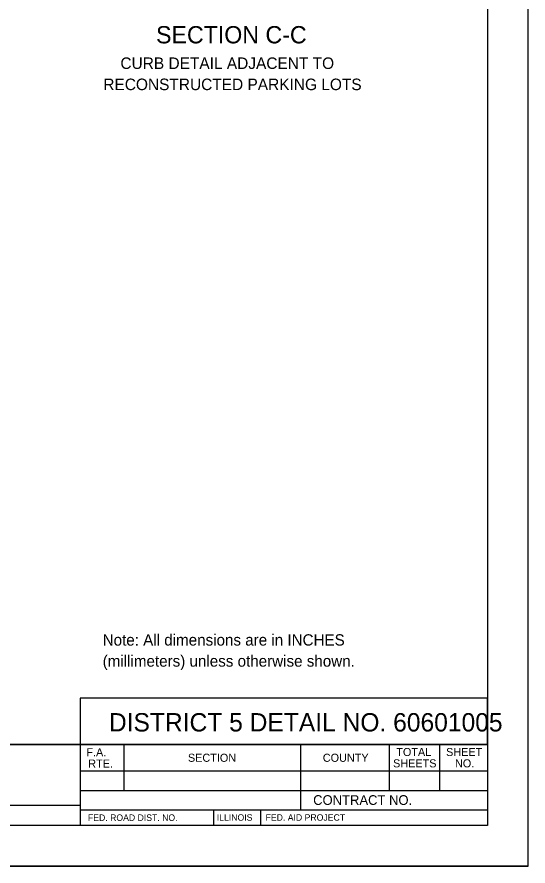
# Model space of a CAD drawing. Extents: x 99578 to 100258, y 100016 to 100456.
# Drawn here: x 100132 to 100258.1, y 100016.2 to 100226 of the extents above; entities that cross this region are included whole.
import ezdxf

# ---------------------------------------------------------------- set-up
doc = ezdxf.new("R2010")
doc.units = 0
for name, color, linetype in [('Design_PR_Roadway Notes', 7, 'Continuous'), ('Sheets_50 Reference Boundary', 7, 'Continuous'), ('Sheets_General Details', 7, 'Continuous'), ('Sheets_Printer Plotting Border', 7, 'Continuous')]:
    doc.layers.add(name, color=color, linetype=linetype)

msp = doc.modelspace()

# ---------------------------------------------------------------- linework, layer by layer
at = {"layer": 'Sheets_50 Reference Boundary'}
msp.add_lwpolyline([(99618.07, 100446.23), (100248.07, 100446.23), (100248.07, 100046.23), (99618.07, 100046.23)], close=True, dxfattribs=at)
at = {"layer": 'Sheets_General Details'}
for p, q in [((100258.07, 100016.23), (100258.07, 100456.23)), ((99618.07, 100046.23), (100248.07, 100046.23)), ((100147.55, 100046.23), (100147.55, 100026.23)), ((100158.36, 100046.23), (100158.36, 100034.93)), ((100201.96, 100046.23), (100201.96, 100030.13)), ((100223.8, 100046.23), (100223.8, 100034.93)), ((100236.21, 100046.23), (100236.21, 100034.93)), ((100147.55, 100039.73), (100248.07, 100039.73)), ((100147.55, 100034.93), (100248.07, 100034.93)), ((99993.55, 100031.23), (100147.55, 100031.23)), ((100147.55, 100030.13), (100248.07, 100030.13)), ((100180.5, 100030.13), (100180.5, 100026.23)), ((100192.1, 100030.13), (100192.1, 100026.23)), ((100258.07, 100016.23), (99578.07, 100016.23))]:
    msp.add_line(p, q, dxfattribs=at)
for points in [[(99618.07, 100446.23), (100248.07, 100446.23), (100248.07, 100026.23), (99618.07, 100026.23)], [(100147.55, 100046.23), (100248.07, 100046.23), (100248.07, 100057.72), (100147.55, 100057.72)]]:
    msp.add_lwpolyline(points, close=True, dxfattribs=at)
at = {"layer": 'Sheets_Printer Plotting Border'}
msp.add_lwpolyline([(99578.07, 100016.23), (100258.07, 100016.23), (100258.07, 100456.23), (99578.07, 100456.23)], close=True, dxfattribs=at)

# ---------------------------------------------------------------- texts
at = {"layer": 'Design_PR_Roadway Notes'}
for s, height, p in [('SECTION C-C', 4.275, (100166.29, 100219.47)), ('CURB DETAIL ADJACENT TO', 2.85, (100157.5, 100213.15)), ('RECONSTRUCTED PARKING LOTS', 2.85, (100153.28, 100207.92))]:
    msp.add_text(s, height=height, dxfattribs=at).set_placement(p)
at = {"layer": 'Sheets_General Details'}
for s, height, p in [('Note: All dimensions are in INCHES', 2.8003, (100153.12, 100070.69)), ('(millimeters) unless otherwise shown.', 2.8003, (100153.12, 100065.48)), ('DISTRICT 5 DETAIL NO. 60601005  ', 4.5381, (100154.66, 100049.47)), ('F.A.', 2, (100149.1, 100043.33)), ('TOTAL', 2, (100225.57, 100043.4)), ('SHEET', 2, (100237.86, 100043.4)), ('SECTION', 2, (100174.16, 100041.98)), ('COUNTY', 2, (100207.44, 100041.98)), ('RTE.', 2, (100149.56, 100040.53)), ('SHEETS', 2, (100224.78, 100040.6)), ('NO.', 2, (100240.06, 100040.6)), ('CONTRACT NO.      ', 2.4, (100205.06, 100031.33)), ('FED. ROAD DIST. NO.  ', 1.6, (100149.49, 100027.38)), ('ILLINOIS', 1.6, (100181.28, 100027.42)), ('FED. AID PROJECT', 1.6, (100193.32, 100027.42))]:
    msp.add_text(s, height=height, dxfattribs=at).set_placement(p)

doc.saveas('drawing.dxf')
